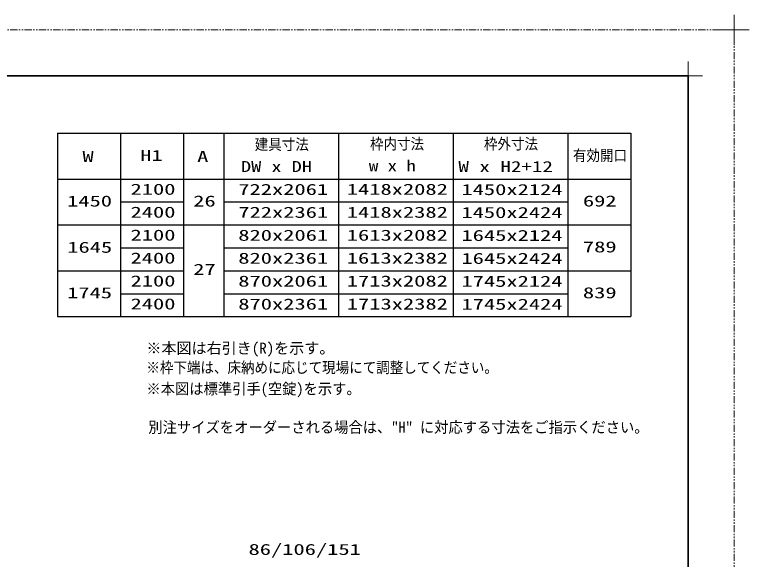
# Model space of a CAD drawing. Units: millimetres, scale not verified. Extents: x -1306 to 1306, y -607 to 607.
# Drawn here: x -240 to 400, y 132 to 607 of the extents above; entities that cross this region are included whole.
import ezdxf
from ezdxf.enums import TextEntityAlignment as Align

# ---------------------------------------------------------------- set-up
doc = ezdxf.new("R2010")
doc.units = ezdxf.units.MM
doc.header["$LTSCALE"] = 5
doc.linetypes.add('USER1', pattern=[2.5, 1.25, -0.25, 0.25, -0.25, 0.25, -0.25])
for name, color, linetype, lineweight in [('0-2_線(黄)', 2, 'Continuous', 15), ('0-4_線(白)', 7, 'Continuous', 30), ('0-5_寸法線', 3, 'Continuous', 13), ('0-7_DEFPOINTS', 7, 'Continuous', 5), ('0-C_図面枠', 7, 'Continuous', 35), ('0-D_陰線', 4, 'USER1', 9), ('0-E_一般', 7, 'Continuous', 5)]:
    doc.layers.add(name, color=color, linetype=linetype, lineweight=lineweight)
doc.styles.add('ＭＳ ゴシック', font='')
doc.styles.get('ＭＳ ゴシック').set_extended_font_data('MS Gothic')

# ---------------------------------------------------------------- blocks, each defined once
blk = doc.blocks.new('グループ-13-1')
at = {"layer": '0-E_一般'}
for p, q in [((62041.6, -14029.5), (62041.6, -13365.5)), ((61709.6, -13697.5), (62373.6, -13697.5))]:
    blk.add_line(p, q, dxfattribs=at)

msp = doc.modelspace()

# ---------------------------------------------------------------- linework, layer by layer
at = {"layer": '0-4_線(白)'}
for p, q in [((-202.964, 504), (-202.964, 344)), ((-202.964, 504), (297.036, 504)), ((-147.964, 504), (-147.964, 344)), ((-92.964, 504), (-92.964, 344)), ((-57.964, 504), (-57.964, 344)), ((42.036, 504), (42.036, 344)), ((142.036, 504), (142.036, 344)), ((242.036, 504), (242.036, 344)), ((297.036, 504), (297.036, 344)), ((-202.964, 464), (297.036, 464)), ((-147.964, 444), (-92.964, 444)), ((-57.964, 444), (242.036, 444)), ((-202.964, 424), (297.036, 424)), ((-147.964, 404), (-92.964, 404)), ((-57.964, 404), (242.036, 404)), ((-202.964, 384), (-92.964, 384)), ((-147.964, 384), (-92.964, 384)), ((-57.964, 384), (297.036, 384)), ((-147.964, 364), (-92.964, 364)), ((-57.964, 364), (242.036, 364))]:
    msp.add_line(p, q, dxfattribs=at)
msp.add_lwpolyline([(-202.964, 344), (-57.964, 344), (297.036, 344)], dxfattribs=at)
at = {"layer": '0-7_DEFPOINTS'}
for p, q in [((347.036, 541.55), (347.036, 566.45)), ((334.586, 554), (359.486, 554))]:
    msp.add_line(p, q, dxfattribs=at)
at = {"layer": '0-C_図面枠'}
msp.add_lwpolyline([(-1252.964, -554), (347.036, -554), (347.036, 554), (-1252.964, 554)], close=True, dxfattribs=at)
at = {"layer": '0-D_陰線'}
for p, q in [((387.036, 594), (-1292.964, 594)), ((387.036, -594), (387.036, 594))]:
    msp.add_line(p, q, dxfattribs=at)

# ---------------------------------------------------------------- block references
at = {"layer": '0-D_陰線', "xscale": 0.04, "yscale": 0.04}
msp.add_blockref('グループ-13-1', (-2094.629, 1141.9), dxfattribs=at)

# ---------------------------------------------------------------- texts
at = {"layer": '0-2_線(黄)', "style": 'ＭＳ ゴシック'}
for s, height, width, p in [('建具寸法', 9.604, 0.9, (-30.965, 486.519)), ('枠内寸法', 9.604, 0.9, (69.562, 487.002)), ('枠外寸法', 9.604, 0.9, (168.954, 487.002)), ('W', 9.604, 1.5, (-181.217, 475.906)), ('H1', 9.604, 1.5, (-130.884, 476.887)), ('A', 9.604, 1.5, (-81.202, 475.906)), ('有効開口', 9.604, 0.9, (246.543, 476.887)), ('w x h', 9.621, 1.25, (68.546, 467.877)), ('DW x DH', 9.621, 1.35, (-42.942, 467.19)), ('W x H2+12', 9.621, 1.4, (146.603, 467.122)), ('2100', 9.604, 1.5, (-139.301, 447.408)), ('722x2061', 9.604, 1.5, (-45.324, 447.282)), ('1418x2082', 9.604, 1.5, (49.271, 447.348)), ('1450x2124', 9.604, 1.5, (149.271, 447.136)), ('1450', 9.604, 1.5, (-194.621, 437.121)), ('26', 9.604, 1.5, (-84.621, 437.121)), ('692', 9.604, 1.5, (255.222, 437.157)), ('2400', 9.604, 1.5, (-139.301, 427.408)), ('722x2361', 9.604, 1.5, (-45.324, 427.282)), ('1418x2382', 9.604, 1.5, (49.271, 427.348)), ('1450x2424', 9.604, 1.5, (149.271, 427.136)), ('2100', 9.604, 1.5, (-139.301, 407.408)), ('820x2061', 9.604, 1.5, (-45.324, 407.282)), ('1613x2082', 9.604, 1.5, (49.271, 407.348)), ('1645x2124', 9.604, 1.5, (149.271, 407.136)), ('1645', 9.604, 1.5, (-194.479, 396.817)), ('789', 9.604, 1.5, (255.222, 397.157)), ('2400', 9.604, 1.5, (-139.301, 387.408)), ('820x2361', 9.604, 1.5, (-45.324, 387.282)), ('1613x2382', 9.604, 1.5, (49.271, 387.348)), ('1645x2424', 9.604, 1.5, (149.271, 387.136)), ('27', 9.604, 1.5, (-84.621, 377.559)), ('2100', 9.604, 1.5, (-139.301, 367.408)), ('870x2061', 9.604, 1.5, (-45.324, 367.282)), ('1713x2082', 9.604, 1.5, (49.271, 367.348)), ('1745x2124', 9.604, 1.5, (149.271, 367.136)), ('1745', 9.604, 1.5, (-194.621, 357.121)), ('839', 9.604, 1.5, (255.222, 357.157)), ('2400', 9.604, 1.5, (-139.301, 347.408)), ('870x2361', 9.604, 1.5, (-45.324, 347.282)), ('1713x2382', 9.604, 1.5, (49.271, 347.348)), ('1745x2424', 9.604, 1.5, (149.271, 347.136)), ('※枠下端は、床納めに応じて現場にて調整してください。', 9.604, 0.9, (-125.471, 291.98)), ('※本図は標準引手(空錠)を示す。', 9.621, 0.95, (-125.471, 273.408)), ('別注サイズをオーダーされる場合は、"H" に対応する寸法をご指示ください。', 9.621, 0.95, (-123.779, 239.875))]:
    msp.add_text(s, height=height, dxfattribs=dict(at, width=width)).set_placement(p, align=Align.BOTTOM_LEFT)
msp.add_text('※本図は右引き(R)を示す。', height=9.621, dxfattribs=at).set_placement((-125.471, 308.828), align=Align.BOTTOM_LEFT)
at = {"layer": '0-5_寸法線', "style": 'ＭＳ ゴシック', "width": 1.5}
msp.add_text('86/106/151', height=9.604, dxfattribs=at).set_placement((-36.404, 133.38), align=Align.BOTTOM_LEFT)

doc.saveas('drawing.dxf')
